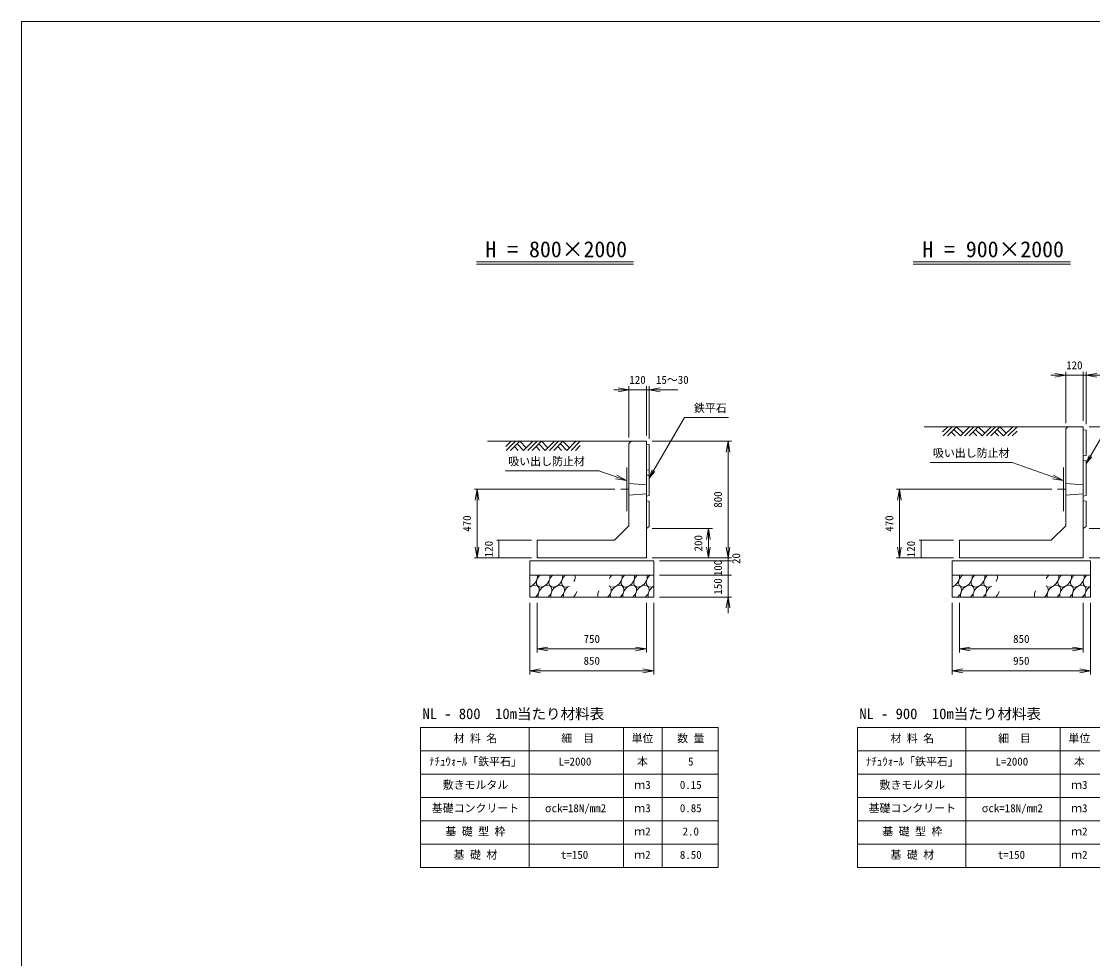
# Model space of a CAD drawing. Units: millimetres, scale not verified. Extents: x 5657 to 21657, y 2829 to 13829.
# Drawn here: x 5657 to 11542, y 8681 to 13829 of the extents above; entities that cross this region are included whole.
import ezdxf
from ezdxf.enums import TextEntityAlignment as Align

# ---------------------------------------------------------------- set-up
doc = ezdxf.new("R2010")
doc.units = ezdxf.units.MM
doc.layers.add('1', color=4, linetype='Continuous', lineweight=18)
doc.styles.add('ＭＳ ゴシック-5.0-0.0', font='')
doc.styles.get('ＭＳ ゴシック-5.0-0.0').set_extended_font_data('ＭＳ ゴシック-5.0-0.0')

msp = doc.modelspace()

# ---------------------------------------------------------------- linework, layer by layer
at = {"layer": '1'}
for p, q in [((5656.566, 13828.571), (21656.566, 13828.571)), ((5656.566, 2828.571), (5656.566, 13828.571)), ((8156.207, 12508.701), (9019.916, 12508.701)), ((8156.207, 12495.101), (9019.916, 12495.101)), ((10556.207, 12508.701), (11419.916, 12508.701)), ((10556.207, 12495.101), (11419.916, 12495.101)), ((11394.271, 11884.691), (11335.183, 11895.11)), ((11394.271, 11622.423), (11394.271, 11904.691)), ((11490.271, 11634.423), (11490.271, 11904.691)), ((11506.271, 11615.985), (11506.271, 11904.691)), ((11506.271, 11884.691), (11565.36, 11895.11)), ((11394.271, 11884.691), (11312.123, 11884.691)), ((11394.271, 11884.691), (11335.183, 11874.272)), ((11394.271, 11884.691), (11490.271, 11884.691)), ((11490.271, 11884.691), (11506.271, 11884.691)), ((11506.271, 11884.691), (11662.928, 11884.691)), ((11506.271, 11884.691), (11565.36, 11874.272)), ((8994.271, 11804.691), (8912.123, 11804.691)), ((8994.271, 11804.691), (8935.183, 11815.11)), ((8994.271, 11804.691), (8935.183, 11794.272)), ((8994.271, 11542.423), (8994.271, 11824.691)), ((8994.271, 11804.691), (9090.271, 11804.691)), ((9090.271, 11554.423), (9090.271, 11824.691)), ((9090.271, 11804.691), (9106.271, 11804.691)), ((9106.271, 11535.985), (9106.271, 11824.691)), ((9106.271, 11804.691), (9165.36, 11815.11)), ((9106.271, 11804.691), (9262.928, 11804.691)), ((9106.271, 11804.691), (9165.36, 11794.272)), ((11506.271, 11399.678), (11698.796, 11733.141)), ((9106.271, 11319.678), (9298.796, 11653.141)), ((9298.796, 11653.141), (9541.393, 11653.141)), ((10746.917, 11602.423), (10717.977, 11573.482)), ((10770.676, 11602.423), (10720.568, 11552.314)), ((10794.435, 11602.423), (10744.326, 11552.314)), ((10830.073, 11566.785), (10794.435, 11602.423)), ((10865.711, 11602.423), (10815.603, 11552.314)), ((10889.47, 11602.423), (10839.362, 11552.314)), ((10913.229, 11602.423), (10863.12, 11552.314)), ((10948.867, 11566.785), (10913.229, 11602.423)), ((10984.505, 11602.423), (10934.397, 11552.314)), ((11008.264, 11602.423), (10958.156, 11552.314)), ((11032.023, 11602.423), (10981.914, 11552.314)), ((11067.661, 11566.785), (11032.023, 11602.423)), ((11103.299, 11602.423), (11053.191, 11552.314)), ((11127.058, 11602.423), (11076.95, 11552.314)), ((11522.271, 11602.423), (11958.699, 11602.423)), ((10786.662, 11552.314), (10765.494, 11573.482)), ((10779.965, 11587.953), (10815.603, 11552.314)), ((10905.456, 11552.314), (10884.288, 11573.482)), ((10898.759, 11587.953), (10934.397, 11552.314)), ((11024.25, 11552.314), (11003.082, 11573.482)), ((11017.553, 11587.953), (11053.191, 11552.314)), ((11127.058, 11578.664), (11100.708, 11552.314)), ((8346.917, 11522.423), (8317.977, 11493.482)), ((8370.676, 11522.423), (8320.568, 11472.314)), ((8394.435, 11522.423), (8344.326, 11472.314)), ((8386.662, 11472.314), (8365.494, 11493.482)), ((8379.965, 11507.953), (8415.603, 11472.314)), ((8430.073, 11486.785), (8394.435, 11522.423)), ((8465.711, 11522.423), (8415.603, 11472.314)), ((8489.47, 11522.423), (8439.362, 11472.314)), ((8513.229, 11522.423), (8463.12, 11472.314)), ((8505.456, 11472.314), (8484.288, 11493.482)), ((8498.759, 11507.953), (8534.397, 11472.314)), ((8548.867, 11486.785), (8513.229, 11522.423)), ((8584.505, 11522.423), (8534.397, 11472.314)), ((8608.264, 11522.423), (8558.156, 11472.314)), ((8632.023, 11522.423), (8581.914, 11472.314)), ((8624.25, 11472.314), (8603.082, 11493.482)), ((8617.553, 11507.953), (8653.191, 11472.314)), ((8667.661, 11486.785), (8632.023, 11522.423)), ((8703.299, 11522.423), (8653.191, 11472.314)), ((8727.058, 11522.423), (8676.95, 11472.314)), ((8727.058, 11498.664), (8700.708, 11472.314)), ((9122.271, 11522.423), (9558.699, 11522.423)), ((9538.699, 11522.423), (9528.28, 11463.334)), ((9538.699, 11522.423), (9549.117, 11463.334)), ((9538.699, 11522.423), (9538.699, 10882.423)), ((11506.271, 11399.678), (11522.688, 11444.784)), ((11506.271, 11399.678), (11537.125, 11436.449)), ((8315.677, 11360.909), (8828.073, 11360.909)), ((8980.099, 11306.929), (8828.073, 11360.909)), ((9106.271, 11319.678), (9122.688, 11364.784)), ((10648.893, 11406.603), (11099.383, 11406.603)), ((11380.099, 11306.929), (11099.383, 11406.603)), ((8980.099, 11306.929), (8920.93, 11316.882)), ((8980.099, 11306.929), (8927.903, 11336.518)), ((9106.271, 11319.678), (9137.125, 11356.449)), ((11380.099, 11306.929), (11320.93, 11316.882)), ((11380.099, 11306.929), (11327.903, 11336.518)), ((8145.271, 11258.423), (8917.652, 11258.423)), ((8160.04, 11258.423), (8149.621, 11199.334)), ((8160.04, 11258.423), (8170.459, 11199.334)), ((8160.04, 11258.423), (8160.04, 10882.423)), ((8994.271, 11258.423), (8949.652, 11258.423)), ((10465.271, 11258.423), (11317.652, 11258.423)), ((10480.04, 11258.423), (10469.621, 11199.334)), ((10480.04, 11258.423), (10490.459, 11199.334)), ((10480.04, 11258.423), (10480.04, 10882.423)), ((11394.271, 11258.423), (11349.652, 11258.423)), ((9122.271, 11042.423), (9454.16, 11042.423)), ((9430.757, 11042.423), (9420.338, 10983.334)), ((9430.757, 11042.423), (9441.176, 10983.334)), ((9430.757, 11042.423), (9430.757, 10882.423)), ((11522.271, 11042.423), (11854.16, 11042.423)), ((8268.088, 10978.423), (8458.271, 10978.423)), ((8279.267, 10978.423), (8279.267, 10882.423)), ((10588.088, 10978.423), (10778.271, 10978.423)), ((10599.267, 10978.423), (10599.267, 10882.423)), ((8160.04, 10882.423), (8149.621, 10941.511)), ((8160.04, 10882.423), (8170.459, 10941.511)), ((9430.757, 10882.423), (9420.338, 10941.511)), ((9430.757, 10882.423), (9441.176, 10941.511)), ((9538.699, 10882.423), (9528.28, 10941.511)), ((9538.699, 10882.423), (9549.117, 10941.511)), ((10480.04, 10882.423), (10469.621, 10941.511)), ((10480.04, 10882.423), (10490.459, 10941.511)), ((8145.271, 10882.423), (8458.271, 10882.423)), ((9122.271, 10882.423), (9558.699, 10882.423)), ((9162.271, 10866.423), (9558.699, 10866.423)), ((9538.699, 10882.423), (9538.699, 10866.423)), ((9538.699, 10866.423), (9538.699, 10786.423)), ((10465.271, 10882.423), (10778.271, 10882.423)), ((11522.271, 10882.423), (11958.699, 10882.423)), ((9162.271, 10786.423), (9558.699, 10786.423)), ((9538.699, 10786.423), (9538.699, 10666.423)), ((9162.271, 10666.423), (9558.699, 10666.423)), ((9538.699, 10666.423), (9528.28, 10607.334)), ((9538.699, 10666.423), (9538.699, 10578.209)), ((9538.699, 10666.423), (9549.117, 10607.334)), ((8450.271, 10241.748), (8450.271, 10634.423)), ((8490.271, 10361.49), (8490.271, 10634.423)), ((9090.271, 10361.49), (9090.271, 10634.423)), ((9130.271, 10241.748), (9130.271, 10634.423)), ((10770.271, 10241.748), (10770.271, 10634.423)), ((10810.271, 10361.49), (10810.271, 10634.423)), ((11490.271, 10361.49), (11490.271, 10634.423)), ((11530.271, 10241.748), (11530.271, 10634.423)), ((8490.271, 10381.49), (8549.36, 10391.909)), ((8490.271, 10381.49), (8549.36, 10371.071)), ((8490.271, 10381.49), (9090.271, 10381.49)), ((9090.271, 10381.49), (9031.183, 10391.909)), ((9090.271, 10381.49), (9031.183, 10371.071)), ((10810.271, 10381.49), (10869.36, 10391.909)), ((10810.271, 10381.49), (10869.36, 10371.071)), ((10810.271, 10381.49), (11490.271, 10381.49)), ((11490.271, 10381.49), (11431.183, 10391.909)), ((11490.271, 10381.49), (11431.183, 10371.071)), ((8450.271, 10261.748), (8509.36, 10272.167)), ((8450.271, 10261.748), (8509.36, 10251.329)), ((8450.271, 10261.748), (9130.271, 10261.748)), ((9130.271, 10261.748), (9071.183, 10272.167)), ((9130.271, 10261.748), (9071.183, 10251.329)), ((10770.271, 10261.748), (10829.36, 10272.167)), ((10770.271, 10261.748), (10829.36, 10251.329)), ((10770.271, 10261.748), (11530.271, 10261.748)), ((11530.271, 10261.748), (11471.183, 10272.167)), ((11530.271, 10261.748), (11471.183, 10251.329)), ((7849.377, 9949.771), (9484.995, 9949.771)), ((7849.377, 9949.771), (7849.377, 9181.771)), ((8445.759, 9949.771), (8445.759, 9181.771)), ((8964.381, 9949.771), (8964.381, 9181.771)), ((9176.591, 9949.771), (9176.591, 9181.771)), ((9484.995, 9949.771), (9484.995, 9181.771)), ((10249.377, 9949.771), (11884.995, 9949.771)), ((10249.377, 9949.771), (10249.377, 9181.771)), ((10845.759, 9949.771), (10845.759, 9181.771)), ((11364.381, 9949.771), (11364.381, 9181.771)), ((7849.377, 9821.771), (9484.995, 9821.771)), ((10249.377, 9821.771), (11884.995, 9821.771)), ((7849.377, 9693.771), (9484.995, 9693.771)), ((10249.377, 9693.771), (11884.995, 9693.771)), ((7849.377, 9565.771), (9484.995, 9565.771)), ((10249.377, 9565.771), (11884.995, 9565.771)), ((7849.377, 9437.771), (9484.995, 9437.771)), ((10249.377, 9437.771), (11884.995, 9437.771)), ((7849.377, 9309.771), (9484.995, 9309.771)), ((10249.377, 9309.771), (11884.995, 9309.771)), ((7849.377, 9181.771), (9484.995, 9181.771)), ((10249.377, 9181.771), (11884.995, 9181.771))]:
    msp.add_line(p, q, dxfattribs=at)
at = {"layer": '1', "color": 2}
for p, q in [((10617.265, 11602.423), (11406.271, 11602.423)), ((11406.271, 11602.423), (11394.271, 11590.423)), ((11490.271, 11602.423), (11406.271, 11602.423)), ((11490.271, 11602.423), (11490.271, 10882.423)), ((11394.271, 11590.423), (11394.271, 11058.423)), ((11490.271, 11585.905), (11506.271, 11583.985)), ((11506.271, 11445.076), (11506.271, 11583.985)), ((8217.265, 11522.423), (9006.271, 11522.423)), ((9006.271, 11522.423), (8994.271, 11510.423)), ((8994.271, 11510.423), (8994.271, 11058.423)), ((9090.271, 11522.423), (9006.271, 11522.423)), ((9090.271, 11522.423), (9090.271, 10882.423)), ((9090.271, 11505.905), (9106.271, 11503.985)), ((9106.271, 11365.076), (9106.271, 11503.985)), ((11506.271, 11445.076), (11490.271, 11443.076)), ((8982.271, 11378.423), (8982.271, 11138.423)), ((9106.271, 11365.076), (9090.271, 11363.076)), ((9106.271, 11233.232), (9106.271, 11415.678)), ((9106.271, 11223.893), (9106.271, 11400.062)), ((11382.271, 11378.423), (11382.271, 11138.423)), ((11490.271, 11417.07), (11506.271, 11415.678)), ((11506.271, 11233.232), (11506.271, 11415.678)), ((11506.271, 11223.893), (11506.271, 11400.062)), ((9090.271, 11337.07), (9106.271, 11335.678)), ((8994.271, 11290.423), (9090.271, 11282.423)), ((11394.271, 11290.423), (11490.271, 11282.423)), ((9090.271, 11234.423), (8994.271, 11226.423)), ((9090.271, 11221.333), (9106.271, 11223.893)), ((9090.271, 11195.832), (9106.271, 11193.599)), ((9106.271, 11053.829), (9106.271, 11193.599)), ((11490.271, 11234.423), (11394.271, 11226.423)), ((11490.271, 11221.333), (11506.271, 11223.893)), ((11490.271, 11195.832), (11506.271, 11193.599)), ((11506.271, 11053.829), (11506.271, 11193.599)), ((8994.271, 11058.423), (8914.271, 10978.423)), ((9090.271, 11042.423), (9106.271, 11053.829)), ((11394.271, 11058.423), (11314.271, 10978.423)), ((11490.271, 11042.423), (11506.271, 11053.829)), ((8914.271, 10978.423), (8490.271, 10978.423)), ((8490.271, 10978.423), (8490.271, 10882.423)), ((11314.271, 10978.423), (10810.271, 10978.423)), ((10810.271, 10978.423), (10810.271, 10882.423)), ((9130.271, 10866.423), (8450.271, 10866.423)), ((8450.271, 10866.423), (8450.271, 10666.423)), ((9090.271, 10882.423), (8490.271, 10882.423)), ((9130.271, 10866.423), (9130.271, 10666.423)), ((11530.271, 10866.423), (10770.271, 10866.423)), ((10770.271, 10866.423), (10770.271, 10666.423)), ((11490.271, 10882.423), (10810.271, 10882.423)), ((11530.271, 10866.423), (11530.271, 10666.423)), ((9130.271, 10786.423), (8450.271, 10786.423)), ((11530.271, 10786.423), (10770.271, 10786.423)), ((9130.271, 10666.423), (8450.271, 10666.423)), ((11530.271, 10666.423), (10770.271, 10666.423))]:
    msp.add_line(p, q, dxfattribs=at)
at = {"layer": '1'}
for centre, start_param, end_param in [((8453.786, 10761.509), 0.80273961, 2.75637236), ((8523.12, 10761.509), 4.5513724, 9.03955767), ((8592.455, 10761.509), 4.5513724, 9.03955767), ((8661.789, 10761.509), 4.5513724, 7.02205288), ((8661.789, 10761.509), 1.84330193, 2.75637236), ((8919.133, 10761.509), 4.5513724, 5.04744782), ((8919.133, 10761.509), 0.34422594, 2.75637236), ((8988.468, 10761.509), 4.5513724, 9.03955767), ((9057.802, 10761.509), 4.5513724, 9.03955767), ((9127.136, 10761.509), 4.5513724, 7.2639577), ((10773.786, 10761.509), 0.80273961, 2.75637236), ((10843.12, 10761.509), 4.5513724, 9.03955767), ((10912.455, 10761.509), 4.5513724, 9.03955767), ((10981.789, 10761.509), 4.5513724, 7.02205288), ((10981.789, 10761.509), 1.84330193, 2.75637236), ((11319.133, 10761.509), 4.5513724, 5.04744782), ((11319.133, 10761.509), 0.34422594, 2.75637236), ((11388.468, 10761.509), 4.5513724, 9.03955767), ((11457.802, 10761.509), 4.5513724, 9.03955767), ((11527.136, 10761.509), 4.5513724, 7.2639577), ((8464.004, 10692.305), 1.37840789, 4.41442236), ((8533.338, 10692.305), 1.37840789, 5.92933687), ((8602.673, 10692.305), 1.37840789, 5.92933687), ((8672.007, 10692.305), 4.16454088, 5.92933687), ((8860.017, 10692.305), 1.37840789, 3.25341192), ((8929.351, 10692.305), 1.37840789, 5.92933687), ((8998.686, 10692.305), 1.37840789, 5.92933687), ((9068.02, 10692.305), 1.37840789, 5.92933687), ((9137.354, 10692.305), 4.22898193, 5.92933687), ((10784.004, 10692.305), 1.37840789, 4.41442236), ((10853.338, 10692.305), 1.37840789, 5.92933687), ((10922.673, 10692.305), 1.37840789, 5.92933687), ((10992.007, 10692.305), 4.16454088, 5.92933687), ((11260.017, 10692.305), 1.37840789, 3.25341192), ((11329.351, 10692.305), 1.37840789, 5.92933687), ((11398.686, 10692.305), 1.37840789, 5.92933687), ((11468.02, 10692.305), 1.37840789, 5.92933687), ((11537.354, 10692.305), 4.22898193, 5.92933687), ((8672.007, 10692.305), 1.37840789, 2.19233237), ((8860.017, 10692.305), 5.0264869, 5.92933687), ((10992.007, 10692.305), 1.37840789, 2.19233237), ((11260.017, 10692.305), 5.0264869, 5.92933687)]:
    msp.add_ellipse(centre, major_axis=(-29.222, -34.826), ratio=0.670189, start_param=start_param, end_param=end_param, dxfattribs=at)

# ---------------------------------------------------------------- texts
at = {"layer": '1', "color": 7, "style": 'ＭＳ ゴシック-5.0-0.0'}
for s, height, p in [('H = 800×2000', 87.98, (8206.15, 12506.758)), ('H = 900×2000', 87.98, (10606.15, 12506.758)), ('120', 43.99, (11396.8, 11904.691)), ('120', 43.99, (8996.8, 11824.691)), ('15～30', 43.99, (9142.928, 11824.691)), ('鉄平石', 43.99, (9351.453, 11669.141)), ('吸い出し防止材', 43.99, (10664.893, 11422.603)), ('吸い出し防止材', 43.99, (8331.677, 11376.909)), ('750', 43.99, (8745.271, 10401.49)), ('850', 43.99, (11105.271, 10401.49)), ('850', 43.99, (8745.271, 10281.748)), ('950', 43.99, (11105.271, 10281.748)), ('NL - 800  10m当たり材料表', 58.65, (7860.1, 9978.567)), ('NL - 900  10m当たり材料表', 58.65, (10260.1, 9978.567)), ('材 料 名', 43.99, (8031.199, 9855.771)), ('細\u3000目', 43.99, (8622.988, 9855.771)), ('単位', 43.99, (9008.902, 9855.771)), ('数 量', 43.99, (9259.215, 9855.771)), ('材 料 名', 43.99, (10431.199, 9855.771)), ('細\u3000目', 43.99, (11022.988, 9855.771)), ('単位', 43.99, (11408.902, 9855.771)), ('ﾅﾁｭｳｫｰﾙ「鉄平石」', 43.99, (7896.199, 9727.771)), ('L=2000', 43.99, (8608.234, 9727.771)), ('本', 43.99, (9038.902, 9727.771)), ('5', 43.99, (9319.215, 9727.771)), ('ﾅﾁｭｳｫｰﾙ「鉄平石」', 43.99, (10296.199, 9727.771)), ('L=2000', 43.99, (11008.234, 9727.771)), ('本', 43.99, (11438.902, 9727.771)), ('敷きモルタル', 43.99, (7971.199, 9599.771)), ('ｍ3', 43.99, (9023.902, 9599.771)), ('0.15', 43.99, (9274.215, 9599.771)), ('敷きモルタル', 43.99, (10371.199, 9599.771)), ('ｍ3', 43.99, (11423.902, 9599.771)), ('基礎コンクリート', 43.99, (7911.199, 9471.771)), ('基礎コンクリート', 43.99, (10311.199, 9471.771)), ('σck=18N/mm2', 43.99, (8532.988, 9471.771)), ('ｍ3', 43.99, (9023.902, 9471.771)), ('0.85', 43.99, (9274.215, 9471.771)), ('σck=18N/mm2', 43.99, (10932.988, 9471.771)), ('ｍ3', 43.99, (11423.902, 9471.771)), ('基 礎 型 枠', 43.99, (7986.199, 9343.771)), ('ｍ2', 43.99, (9023.902, 9343.771)), ('2.0', 43.99, (9289.215, 9343.771)), ('基 礎 型 枠', 43.99, (10386.199, 9343.771)), ('ｍ2', 43.99, (11423.902, 9343.771)), ('基 礎 材', 43.99, (8031.199, 9215.771)), ('t=150', 43.99, (8620.97, 9215.771)), ('ｍ2', 43.99, (9023.902, 9215.771)), ('8.50', 43.99, (9274.215, 9215.771)), ('基 礎 材', 43.99, (10431.199, 9215.771)), ('t=150', 43.99, (11020.97, 9215.771)), ('ｍ2', 43.99, (11423.902, 9215.771))]:
    msp.add_text(s, height=height, dxfattribs=at).set_placement(p, align=Align.BOTTOM_LEFT)
for s, p in [('800', (9518.699, 11157.423)), ('470', (8140.04, 11025.423)), ('470', (10460.04, 11025.423)), ('120', (8259.267, 10885.423)), ('200', (9410.757, 10917.423)), ('120', (10579.267, 10885.423)), ('20', (9618.699, 10848.315)), ('100', (9518.699, 10781.423)), ('150', (9518.699, 10680.252))]:
    msp.add_text(s, height=43.99, rotation=90, dxfattribs=at).set_placement(p, align=Align.BOTTOM_LEFT)

doc.saveas('drawing.dxf')
